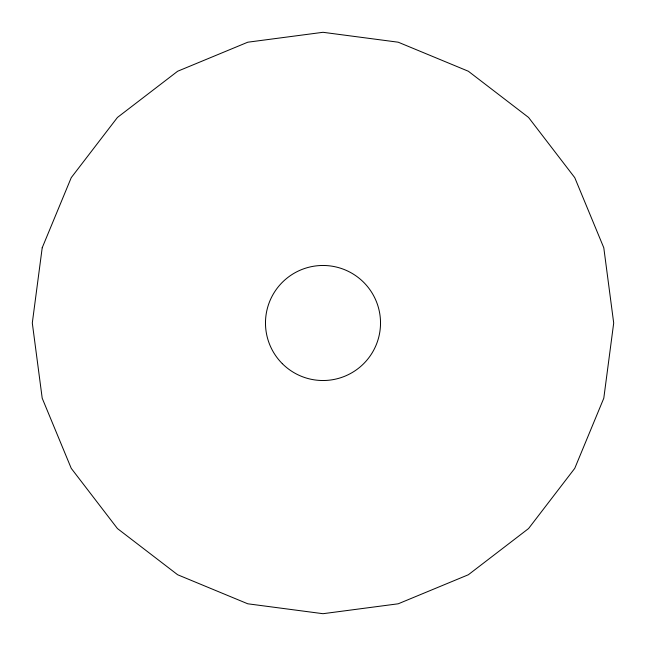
<?xml version="1.0" encoding="UTF-8"?>
<svg xmlns="http://www.w3.org/2000/svg" width="646" height="646" viewBox="0 0 646 646"><rect width="100%" height="100%" fill="white"/><g stroke="black" fill="none" stroke-linecap="round" stroke-linejoin="round"><path stroke-width="0.97" d="M42.208 247.765L32.3 323L42.208 398.235L71.246 468.35L117.443 528.557L177.65 574.754L247.765 603.792L323 613.7L398.235 603.792L468.35 574.754L528.557 528.557L574.754 468.35L603.792 398.235L613.7 323L603.792 247.765L574.754 177.65L528.557 117.443L468.35 71.246L398.235 42.208L323 32.3L247.765 42.208L177.65 71.246L117.443 117.443L71.246 177.65L42.208 247.765M282.326 363.674A57.526 57.526 0 0 0 378.564 337.89A57.526 57.526 0 0 0 308.11 267.436A57.526 57.526 0 0 0 282.326 363.674"/></g></svg>
